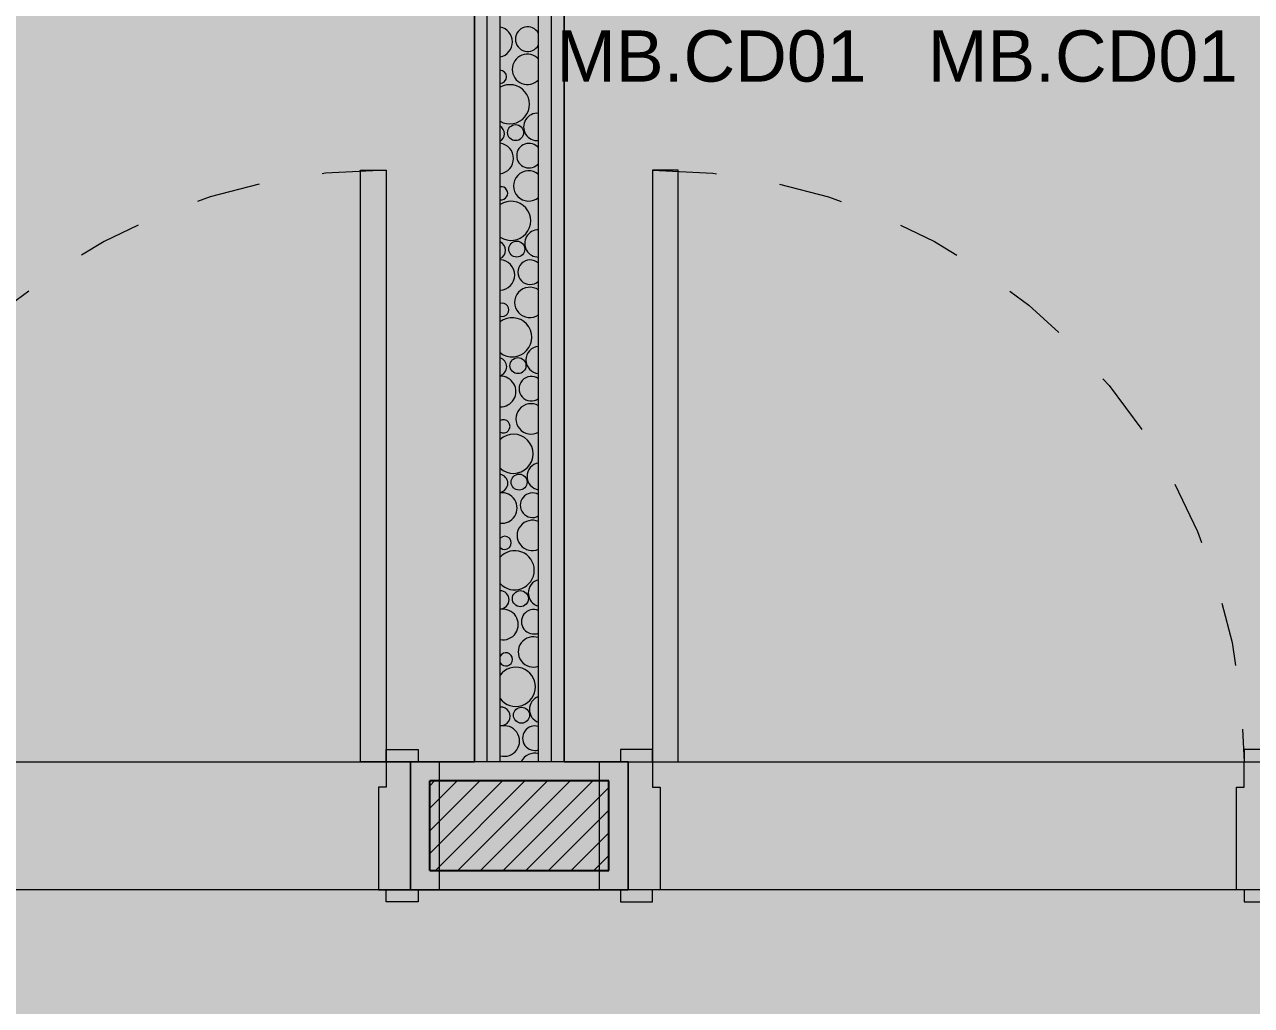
# Model space of a CAD drawing. Header units: metres. Extents: x -77 to 21.6, y -70.6 to -27.7.
# Drawn here: x -48.175 to -46.259, y -51.032 to -49.5 of the extents above; entities that cross this region are included whole.
import ezdxf

# ---------------------------------------------------------------- set-up
doc = ezdxf.new("R2010")
doc.units = ezdxf.units.M
doc.header["$MEASUREMENT"] = 0
doc.linetypes.add('Dashed', pattern=[0.07, 0.045, -0.025])
for name, color, linetype in [('Concreto moldado in loco_Pilares.IFC Model', 7, 'Continuous'), ('NOTAS-LAYOUT.EXEC', 7, 'Continuous'), ('PAREDE CONSTRUIR', 7, 'Continuous'), ('Portas Archicad', 7, 'Continuous')]:
    doc.layers.add(name, color=color, linetype=linetype)
for name, color, linetype, lineweight in [('Concreto moldado in loco_Pilares.IFC Model_Caneta_No__241', 7, 'Continuous', 13), ('Concreto moldado in loco_Pilares.IFC Model_Caneta_No__4', 7, 'Continuous', 20), ('NOTAS-LAYOUT.EXEC_Caneta_No__99', 7, 'Continuous', 20), ('PAREDE CONSTRUIR_Caneta_No__241', 7, 'Continuous', 13), ('PAREDE CONSTRUIR_Caneta_No__3', 7, 'Continuous', 25), ('PAREDE CONSTRUIR_Caneta_No__96', 252, 'Continuous', 0), ('Portas Archicad_Caneta_No__241', 7, 'Continuous', 13)]:
    doc.layers.add(name, color=color, linetype=linetype, lineweight=lineweight)
for name, color, linetype, lineweight, true_color in [('LAJES.EST_Caneta_No__18', 7, 'Continuous', 0, 0xdfdfdf), ('LAJES.EST_Caneta_No__254', 7, 'Continuous', 0, 0xd1c9ad), ('Portas Archicad_Caneta_No__9', 7, 'Continuous', 5, 0x020202), ('Portas Archicad_Caneta_No__97', 7, 'Continuous', 5, 0x6b6b6b), ('ZONA_Caneta_No__56', 7, 'Continuous', 0, 0xffe495)]:
    doc.layers.add(name, color=color, linetype=linetype, lineweight=lineweight, true_color=true_color)
doc.styles.add('GENERATED_STYLE_1', font='arial.ttf')

# ---------------------------------------------------------------- blocks, each defined once
blk = doc.blocks.new('*X82')
at = {"layer": 'PAREDE CONSTRUIR_Caneta_No__96', "color": 252, "linetype": 'Continuous', "lineweight": 0}
for centre in [(-47.4082, -49.6689), (-47.4064, -49.8509), (-47.4045, -50.0329), (-47.4027, -50.2149), (-47.4008, -50.3969), (-47.399, -50.5789)]:
    blk.add_circle(centre, 0.0125, dxfattribs=at)
for centre, radius, start, end in [((-47.4372, -49.5273), 0.0239, 281.6118, 78.3882), ((-47.3892, -49.5229), 0.0192, 28.9332, 331.0668), ((-47.3897, -49.5701), 0.0237, 43.022, 316.978), ((-47.4327, -49.5817), 0.0103, 271.9145, 88.0855), ((-47.4171, -49.6246), 0.0306, 240.0711, 119.9289), ((-47.3745, -49.66), 0.0213, 84.1238, 275.8762), ((-47.4401, -49.6707), 0.0143, 302.9679, 57.0321), ((-47.4353, -49.7093), 0.0239, 277.0977, 82.9023), ((-47.3873, -49.7049), 0.0192, 38.8748, 321.1252), ((-47.3878, -49.7521), 0.0237, 49.2529, 310.7471), ((-47.4309, -49.7637), 0.0103, 261.6101, 98.3899), ((-47.4152, -49.8066), 0.0306, 235.9792, 124.0208), ((-47.3727, -49.842), 0.0213, 89.1264, 270.8736), ((-47.4383, -49.8527), 0.0143, 294.4865, 65.5135), ((-47.4335, -49.8913), 0.0239, 272.6276, 87.3724), ((-47.3854, -49.8869), 0.0192, 47.0112, 312.9888), ((-47.386, -49.9341), 0.0237, 54.9458, 305.0542), ((-47.429, -49.9457), 0.0103, 251.0207, 108.9793), ((-47.4134, -49.9886), 0.0306, 231.6792, 128.3208), ((-47.3708, -50.024), 0.0213, 94.1223, 265.8777), ((-47.4364, -50.0347), 0.0143, 286.5463, 73.4537), ((-47.4316, -50.0733), 0.0239, 268.1734, 91.8266), ((-47.3836, -50.0689), 0.0192, 54.1836, 305.8164), ((-47.3841, -50.1161), 0.0237, 60.2655, 299.7345), ((-47.4272, -50.1277), 0.0103, 239.6989, 120.3011), ((-47.4115, -50.1706), 0.0306, 227.1069, 132.8931), ((-47.369, -50.206), 0.0213, 99.1499, 260.8501), ((-47.4346, -50.2167), 0.0143, 278.9226, 81.0774), ((-47.4298, -50.2553), 0.0239, 263.7082, 96.2918), ((-47.3817, -50.2509), 0.0192, 60.7563, 299.2437), ((-47.3822, -50.2981), 0.0237, 65.3162, 294.6838), ((-47.4253, -50.3097), 0.0103, 226.8539, 133.1461), ((-47.4097, -50.3526), 0.0306, 222.1661, 137.8339), ((-47.3671, -50.388), 0.0213, 104.2499, 255.7501), ((-47.4327, -50.3987), 0.0143, 271.4561, 88.5439), ((-47.4279, -50.4373), 0.0239, 259.2041, 100.7959), ((-47.3799, -50.4329), 0.0192, 66.9297, 293.0703), ((-47.3804, -50.4801), 0.0237, 70.1694, 289.8306), ((-47.4234, -50.4917), 0.0103, 210.3247, 149.6753), ((-47.4078, -50.5346), 0.0306, 216.7004, 143.2996), ((-47.3653, -50.57), 0.0213, 109.4682, 250.5318), ((-47.4309, -50.5807), 0.0143, 264.0144, 95.9856), ((-47.426, -50.6193), 0.0239, 254.6314, 105.3686), ((-47.378, -50.6149), 0.0192, 72.8307, 287.1693), ((-47.3785, -50.6621), 0.0237, 74.8783, 153.5716)]:
    blk.add_arc(centre, radius, start, end, dxfattribs=at)
blk = doc.blocks.new('Door 26_3')
at = {"layer": 'Portas Archicad', "linetype": 'Continuous', "lineweight": 0, "true_color": 0xffffff}
for points in [[(0.462, 0.924), (0.422, 0.924), (0.422, 0), (0.462, 0)], [(-0.462, 0), (-0.462, 0.019), (-0.512, 0.019), (-0.512, 0)], [(-0.45, -0.2), (-0.45, -0.04), (-0.462, -0.04), (-0.462, 0), (-0.5, 0), (-0.5, -0.2)], [(0.5, -0.2), (0.5, 0), (0.462, 0), (0.462, -0.04), (0.45, -0.04), (0.45, -0.2)], [(0.462, 0.019), (0.462, 0), (0.512, 0), (0.512, 0.019)], [(-0.462, -0.219), (-0.462, -0.2), (-0.512, -0.2), (-0.512, -0.219)], [(0.462, -0.2), (0.462, -0.219), (0.512, -0.219), (0.512, -0.2)]]:
    blk.add_hatch(color=7, dxfattribs=at).paths.add_polyline_path(points)
at = {"layer": 'Portas Archicad_Caneta_No__241', "color": 7, "linetype": 'Continuous', "lineweight": 13}
for p, q in [((-0.512, 0), (-0.5, 0)), ((-0.512, 0), (-0.5, 0)), ((-0.5, 0), (-0.5, -0.03)), ((-0.5, 0), (-0.5, -0.03)), ((0.5, 0), (0.5, -0.03)), ((0.5, 0), (0.5, -0.03)), ((0.5, 0), (0.512, 0)), ((0.5, 0), (0.512, 0)), ((-0.5, -0.03), (-0.5, -0.17)), ((-0.5, -0.03), (-0.5, -0.17)), ((-0.5, -0.03), (-0.5, -0.17)), ((-0.5, -0.03), (-0.5, -0.17)), ((0.5, -0.03), (0.5, -0.17)), ((0.5, -0.03), (0.5, -0.17)), ((0.5, -0.03), (0.5, -0.17)), ((0.5, -0.03), (0.5, -0.17)), ((-0.5, -0.17), (-0.5, -0.2)), ((-0.5, -0.17), (-0.5, -0.2)), ((-0.5, -0.17), (-0.5, -0.2)), ((-0.5, -0.17), (-0.5, -0.2)), ((0.5, -0.17), (0.5, -0.2)), ((0.5, -0.17), (0.5, -0.2)), ((0.5, -0.17), (0.5, -0.2)), ((0.5, -0.17), (0.5, -0.2)), ((-0.512, -0.2), (-0.5, -0.2)), ((-0.512, -0.2), (-0.5, -0.2)), ((0.5, -0.2), (0.512, -0.2)), ((0.5, -0.2), (0.512, -0.2))]:
    blk.add_line(p, q, dxfattribs=at)
at = {"layer": 'Portas Archicad_Caneta_No__9', "color": 18, "linetype": 'Continuous', "lineweight": 5, "true_color": 0x020202}
for p, q in [((0.422, 0), (0.422, 0.924)), ((0.422, 0.924), (0.462, 0.924)), ((0.462, 0.924), (0.462, 0)), ((-0.512, 0), (-0.512, 0.019)), ((-0.512, 0.019), (-0.462, 0.019)), ((-0.462, 0), (-0.512, 0)), ((-0.462, 0), (-0.5, 0)), ((-0.5, 0), (-0.5, -0.2)), ((-0.462, 0.019), (-0.462, 0)), ((-0.462, -0.04), (-0.462, 0)), ((0.462, 0), (0.422, 0)), ((0.462, 0.019), (0.512, 0.019)), ((0.462, 0), (0.462, 0.019)), ((0.512, 0), (0.462, 0)), ((0.5, 0), (0.462, 0)), ((0.462, 0), (0.462, -0.04)), ((0.5, -0.2), (0.5, 0)), ((0.512, 0.019), (0.512, 0)), ((-0.45, -0.04), (-0.462, -0.04)), ((-0.45, -0.2), (-0.45, -0.04)), ((0.462, -0.04), (0.45, -0.04)), ((0.45, -0.04), (0.45, -0.2)), ((-0.512, -0.219), (-0.512, -0.2)), ((-0.512, -0.2), (-0.462, -0.2)), ((-0.5, -0.2), (-0.45, -0.2)), ((-0.462, -0.2), (-0.462, -0.219)), ((0.45, -0.2), (0.5, -0.2)), ((0.462, -0.2), (0.512, -0.2)), ((0.462, -0.219), (0.462, -0.2)), ((0.512, -0.2), (0.512, -0.219)), ((-0.462, -0.219), (-0.512, -0.219)), ((0.512, -0.219), (0.462, -0.219))]:
    blk.add_line(p, q, dxfattribs=at)
at = {"layer": 'Portas Archicad_Caneta_No__97', "color": 251, "linetype": 'Dashed', "lineweight": 5, "true_color": 0x6b6b6b}
blk.add_arc((0.462, 0), 0.924, 90, 180, dxfattribs=at)
blk = doc.blocks.new('Label_105_6', base_point=(-46.6523, -49.4849))
at = {"layer": 'NOTAS-LAYOUT.EXEC_Caneta_No__99', "color": 7, "lineweight": 20, "insert": (-46.4095, -49.5092), "char_height": 0.08, "attachment_point": 2, "style": 'GENERATED_STYLE_1'}
blk.add_mtext('\\A1;{\\pqc;\\pt0,99;\\fArial|b0|i0|c0|p0;\\W1.000000;MB.CD01\\fArial|b0|i0|c0|p0;\\W1.000000;\\A1{\\H.66x;\\S^  ;}\\fArial|b0|i0|c0|p0;\\W1.000000;\\fArial|b0|i0|c0|p0;\\W1.000000;\\A1{\\H.66x;\\S^  ;}\\fArial|b0|i0|c0|p0;\\W1.000000;\\fArial|b0|i0|c0|p0;\\W1.000000;\\fArial|b0|i0|c0|p0;\\W1.000000;\\fArial|b0|i0|c0|p0;\\W1.000000;\\fArial|b0|i0|c0|p0;\\W1.000000;\\fArial|b0|i0|c0|p0;\\W1.000000;\\fArial|b0|i0|c0|p0;\\W1.000000;\\A1{\\H.66x;\\S^  ;}\\fArial|b0|i0|c0|p0;\\W1.000000;\\fArial|b0|i0|c0|p0;\\W1.000000;\\A1{\\H.66x;\\S^  ;}\\fArial|b0|i0|c0|p0;\\W1.000000;\\fArial|b0|i0|c0|p0;\\W1.000000;\\fArial|b0|i0|c0|p0;\\W1.000000;\\fArial|b0|i0|c0|p0;\\W1.000000;\\fArial|b0|i0|c0|p0;\\W1.000000;\\fArial|b0|i0|c0|p0;\\W1.000000;\\fArial|b0|i0|c0|p0;\\W1.000000;\\A1{\\H.66x;\\S^  ;}\\fArial|b0|i0|c0|p0;\\W1.000000;\\fArial|b0|i0|c0|p0;\\W1.000000;\\A1{\\H.66x;\\S^  ;}\\fArial|b0|i0|c0|p0;\\W1.000000;\\fArial|b0|i0|c0|p0;\\W1.000000;\\fArial|b0|i0|c0|p0;\\W1.000000;\\fArial|b0|i0|c0|p0;\\W1.000000;\\fArial|b0|i0|c0|p0;\\W1.000000;\\fArial|b0|i0|c0|p0;\\W1.000000;\\fArial|b0|i0|c0|p0;\\W1.000000;\\A1{\\H.66x;\\S^  ;}\\fArial|b0|i0|c0|p0;\\W1.000000;\\fArial|b0|i0|c0|p0;\\W1.000000;\\A1{\\H.66x;\\S^  ;}\\fArial|b0|i0|c0|p0;\\W1.000000;\\fArial|b0|i0|c0|p0;\\W1.000000;\\fArial|b0|i0|c0|p0;\\W1.000000;\\fArial|b0|i0|c0|p0;\\W1.000000;\\fArial|b0|i0|c0|p0;\\W1.000000;\\fArial|b0|i0|c0|p0;\\W1.000000;\\fArial|b0|i0|c0|p0;\\W1.000000;\\A1{\\H.66x;\\S^  ;}\\fArial|b0|i0|c0|p0;\\W1.000000;\\fArial|b0|i0|c0|p0;\\W1.000000;\\A1{\\H.66x;\\S^  ;}\\fArial|b0|i0|c0|p0;\\W1.000000;\\fArial|b0|i0|c0|p0;\\W1.000000;\\fArial|b0|i0|c0|p0;\\W1.000000;\\fArial|b0|i0|c0|p0;\\W1.000000;\\fArial|b0|i0|c0|p0;\\W1.000000;\\fArial|b0|i0|c0|p0;\\W1.000000;\\fArial|b0|i0|c0|p0;\\W1.000000;\\A1{\\H.66x;\\S^  ;}\\fArial|b0|i0|c0|p0;\\W1.000000;}', dxfattribs=at)
blk = doc.blocks.new('Label_106_6', base_point=(-47.2325, -49.4849))
at = {"layer": 'NOTAS-LAYOUT.EXEC_Caneta_No__99', "color": 7, "lineweight": 20, "insert": (-46.9897, -49.5092), "char_height": 0.08, "attachment_point": 2, "style": 'GENERATED_STYLE_1'}
blk.add_mtext('\\A1;{\\pqc;\\pt0,99;\\fArial|b0|i0|c0|p0;\\W1.000000;MB.CD01\\fArial|b0|i0|c0|p0;\\W1.000000;\\A1{\\H.66x;\\S^  ;}\\fArial|b0|i0|c0|p0;\\W1.000000;\\fArial|b0|i0|c0|p0;\\W1.000000;\\A1{\\H.66x;\\S^  ;}\\fArial|b0|i0|c0|p0;\\W1.000000;\\fArial|b0|i0|c0|p0;\\W1.000000;\\fArial|b0|i0|c0|p0;\\W1.000000;\\fArial|b0|i0|c0|p0;\\W1.000000;\\fArial|b0|i0|c0|p0;\\W1.000000;\\fArial|b0|i0|c0|p0;\\W1.000000;\\fArial|b0|i0|c0|p0;\\W1.000000;\\A1{\\H.66x;\\S^  ;}\\fArial|b0|i0|c0|p0;\\W1.000000;\\fArial|b0|i0|c0|p0;\\W1.000000;\\A1{\\H.66x;\\S^  ;}\\fArial|b0|i0|c0|p0;\\W1.000000;\\fArial|b0|i0|c0|p0;\\W1.000000;\\fArial|b0|i0|c0|p0;\\W1.000000;\\fArial|b0|i0|c0|p0;\\W1.000000;\\fArial|b0|i0|c0|p0;\\W1.000000;\\fArial|b0|i0|c0|p0;\\W1.000000;\\fArial|b0|i0|c0|p0;\\W1.000000;\\A1{\\H.66x;\\S^  ;}\\fArial|b0|i0|c0|p0;\\W1.000000;\\fArial|b0|i0|c0|p0;\\W1.000000;\\A1{\\H.66x;\\S^  ;}\\fArial|b0|i0|c0|p0;\\W1.000000;\\fArial|b0|i0|c0|p0;\\W1.000000;\\fArial|b0|i0|c0|p0;\\W1.000000;\\fArial|b0|i0|c0|p0;\\W1.000000;\\fArial|b0|i0|c0|p0;\\W1.000000;\\fArial|b0|i0|c0|p0;\\W1.000000;\\fArial|b0|i0|c0|p0;\\W1.000000;\\A1{\\H.66x;\\S^  ;}\\fArial|b0|i0|c0|p0;\\W1.000000;\\fArial|b0|i0|c0|p0;\\W1.000000;\\A1{\\H.66x;\\S^  ;}\\fArial|b0|i0|c0|p0;\\W1.000000;\\fArial|b0|i0|c0|p0;\\W1.000000;\\fArial|b0|i0|c0|p0;\\W1.000000;\\fArial|b0|i0|c0|p0;\\W1.000000;\\fArial|b0|i0|c0|p0;\\W1.000000;\\fArial|b0|i0|c0|p0;\\W1.000000;\\fArial|b0|i0|c0|p0;\\W1.000000;\\A1{\\H.66x;\\S^  ;}\\fArial|b0|i0|c0|p0;\\W1.000000;\\fArial|b0|i0|c0|p0;\\W1.000000;\\A1{\\H.66x;\\S^  ;}\\fArial|b0|i0|c0|p0;\\W1.000000;\\fArial|b0|i0|c0|p0;\\W1.000000;\\fArial|b0|i0|c0|p0;\\W1.000000;\\fArial|b0|i0|c0|p0;\\W1.000000;\\fArial|b0|i0|c0|p0;\\W1.000000;\\fArial|b0|i0|c0|p0;\\W1.000000;\\fArial|b0|i0|c0|p0;\\W1.000000;\\A1{\\H.66x;\\S^  ;}\\fArial|b0|i0|c0|p0;\\W1.000000;}', dxfattribs=at)

msp = doc.modelspace()

# ---------------------------------------------------------------- hatches: boundary and pattern name
at = {"layer": 'Concreto moldado in loco_Pilares.IFC Model', "linetype": 'Continuous', "lineweight": 0, "true_color": 0x000000}
msp.add_hatch(color=18, dxfattribs=at).paths.add_polyline_path([(-47.5274, -50.6516), (-47.5274, -50.8516), (-47.2774, -50.8516), (-47.2774, -50.6516)])
at = {"layer": 'LAJES.EST_Caneta_No__18', "linetype": 'Continuous', "lineweight": 0, "true_color": 0xdfdfdf}
h = msp.add_hatch(dxfattribs=at)
h.set_pattern_fill('Piso_Externo__0006', color=254, style=0, pattern_type=2)
h.set_pattern_definition([(45, (0, 0.6), (-0.1909188, 0.1909188), [0, -0.18, 0, -0.27]), (110, (0.6, 0.6), (0.253717, 0.09234544), [0, -0.132, 0, -0.228])])
h.paths.add_polyline_path([(-76.514, -65.1016), (-73.814, -65.1016, -0.414214), (-75.814, -67.1016), (-66.814, -67.1016, -0.414214), (-68.814, -65.1016), (-68.814, -62.301), (-68.814, -45.4002, -0.414214), (-66.514, -43.1002), (-65.914, -43.1002), (-65.914, -42.3002), (-66.514, -42.3002), (-66.514, -38.2041), (-65.114, -38.2041), (-65.114, -36.7038), (-66.514, -36.7038), (-66.514, -32.5997), (-65.114, -32.5997), (-56.714, -32.5997), (-53.814, -32.5997), (-44.014, -32.5997), (-44.014, -42.3002), (-53.814, -42.3002), (-53.814, -47.1002), (-44.014, -47.1002), (-44.014, -50.8516), (-45.6136, -50.8516), (-45.6136, -52.3506), (-44.014, -52.3506), (-44.014, -60.3006), (-48.9163, -60.3006), (-48.9163, -61.1006), (-44.3609, -61.1006), (-44.3609, -67.1016), (-44.014, -67.1016), (-41.514, -67.1016), (-41.514, -28.1016), (-41.714, -28.1016), (-41.714, -60.3006), (-43.014, -60.3006), (-43.014, -30.0016), (-66.514, -30.0016), (-66.514, -28.1016), (-76.514, -28.1016)])
h.paths.add_polyline_path([(-73.814, -45.1016), (-76.314, -45.1016), (-76.314, -43.0892), (-75.7984, -43.0908, -0.414214), (-73.8139, -45.0876)], flags=0)
h.paths.add_polyline_path([(-73.814, -45.5846, -0.009328), (-73.814, -45.6604)], flags=0)
h.paths.add_polyline_path([(-52.814, -46.3002), (-52.814, -43.1002), (-44.014, -43.1002), (-44.014, -46.3002)], flags=0)
h.paths.add_polyline_path([(-67.714, -34.1), (-76.314, -34.1), (-76.314, -32.5997), (-67.714, -32.5997)], flags=0)
at = {"layer": 'LAJES.EST_Caneta_No__254', "linetype": 'Continuous', "lineweight": 0, "true_color": 0xd1c9ad}
h = msp.add_hatch(dxfattribs=at)
h.set_pattern_fill('Haie_OD_0006', color=9, style=0, pattern_type=2)
h.set_pattern_definition([(45, (0, 0.5), (-0.159099, 0.159099), [0, -0.15, 0, -0.225]), (110, (0.5, 0.5), (0.21143084, 0.07695453), [0, -0.11, 0, -0.19])])
h.paths.add_polyline_path([(-65.114, -47.1002), (-66.514, -47.1002), (-66.514, -60.3006), (-56.514, -60.3006), (-44.014, -60.3006), (-44.014, -56.6006), (-50.5957, -56.6006), (-50.5957, -54.2479), (-52.6157, -54.2479), (-52.6157, -52.5506), (-50.5957, -52.5506), (-45.6136, -52.5506), (-45.6136, -50.8516), (-44.014, -50.8516), (-44.014, -47.1002), (-53.814, -47.1002), (-53.814, -42.3002), (-44.014, -42.3002), (-44.014, -37.1002), (-51.174, -37.1002), (-51.174, -32.5997), (-53.814, -32.5997), (-56.714, -32.5997), (-58.7637, -32.5997), (-58.7637, -34.9038), (-63.464, -34.9038), (-63.464, -36.5038), (-65.114, -36.5038), (-65.114, -38.4037), (-63.464, -38.4037), (-63.464, -42.1002), (-65.114, -42.1002), (-65.114, -42.3002)])
h.paths.add_polyline_path([(-60.5596, -42.1002), (-60.5596, -38.4037), (-58.8637, -38.4037), (-58.8637, -42.1002)], flags=0)
h.paths.add_polyline_path([(-59.064, -48.7001), (-59.064, -47.3002), (-56.714, -47.3002), (-56.714, -48.7001)], flags=0)
at = {"layer": 'PAREDE CONSTRUIR', "linetype": 'Continuous', "lineweight": 0, "true_color": 0xffffff}
for points in [[(-47.4524, -50.6516), (-47.4524, -47.3002), (-47.4724, -47.3002), (-47.4724, -50.6516)], [(-47.4324, -50.6516), (-47.4324, -47.3002), (-47.4524, -47.3002), (-47.4524, -50.6516)], [(-47.3524, -50.6516), (-47.3524, -47.3002), (-47.3724, -47.3002), (-47.3724, -50.6516)], [(-47.3324, -50.6516), (-47.3324, -47.3002), (-47.3524, -47.3002), (-47.3524, -50.6516)], [(-47.2324, -50.6516), (-47.5724, -50.6516), (-47.5724, -50.6816), (-47.2324, -50.6816)], [(-47.5424, -50.8216), (-47.5424, -50.6816), (-47.5724, -50.6816), (-47.5724, -50.8516)], [(-47.2624, -50.8216), (-47.2324, -50.8516), (-47.2324, -50.6816), (-47.2624, -50.6816)], [(-47.5724, -50.8516), (-47.2324, -50.8516), (-47.2624, -50.8216), (-47.5424, -50.8216)]]:
    msp.add_hatch(color=7, dxfattribs=at).paths.add_polyline_path(points)
at = {"layer": 'PAREDE CONSTRUIR', "linetype": 'Continuous', "lineweight": 0, "true_color": 0x000000}
h = msp.add_hatch(dxfattribs=at)
h.set_pattern_fill('common_brick_0006', color=18, style=0, pattern_type=2)
h.set_pattern_definition([(45, (0, 0), (-0.0176776695, 0.0176776695), [])])
h.paths.add_polyline_path([(-47.5424, -50.8216), (-47.2624, -50.8216), (-47.2624, -50.6816), (-47.5424, -50.6816)])

# ---------------------------------------------------------------- linework, layer by layer
at = {"layer": 'Concreto moldado in loco_Pilares.IFC Model_Caneta_No__241', "color": 7, "linetype": 'Continuous', "lineweight": 13, "flags": 128}
msp.add_lwpolyline([(-47.5274, -50.6516), (-47.5274, -50.8516), (-47.2774, -50.8516), (-47.2774, -50.6516)], close=True, dxfattribs=at)
at = {"layer": 'Concreto moldado in loco_Pilares.IFC Model_Caneta_No__4', "color": 7, "linetype": 'Continuous', "lineweight": 20, "flags": 128}
msp.add_lwpolyline([(-47.5274, -50.6516), (-47.5274, -50.8516), (-47.2774, -50.8516), (-47.2774, -50.6516)], close=True, dxfattribs=at)
at = {"layer": 'PAREDE CONSTRUIR_Caneta_No__241', "color": 7, "linetype": 'Continuous', "lineweight": 13}
for p, q in [((-47.4524, -50.6516), (-47.4524, -47.3002)), ((-47.4324, -50.6516), (-47.4324, -47.3002)), ((-47.3724, -50.6516), (-47.3724, -47.3002)), ((-47.3524, -50.6516), (-47.3524, -47.3002)), ((-47.5724, -50.6516), (-47.5604, -50.6516)), ((-47.5724, -50.6516), (-47.5724, -50.6816)), ((-47.2324, -50.6516), (-47.2444, -50.6516)), ((-47.2324, -50.6516), (-47.2324, -50.6816)), ((-47.5724, -50.6816), (-47.5724, -50.8216)), ((-47.5724, -50.6816), (-47.5724, -50.8216)), ((-47.2324, -50.6816), (-47.2324, -50.8216)), ((-47.2324, -50.6816), (-47.2324, -50.8216)), ((-47.5724, -50.8216), (-47.5724, -50.8516)), ((-47.5724, -50.8216), (-47.5724, -50.8516)), ((-47.2324, -50.8216), (-47.2324, -50.8516)), ((-47.2324, -50.8216), (-47.2324, -50.8516)), ((-47.5724, -50.8516), (-47.5604, -50.8516)), ((-47.2324, -50.8516), (-47.2444, -50.8516))]:
    msp.add_line(p, q, dxfattribs=at)
at = {"layer": 'PAREDE CONSTRUIR_Caneta_No__241', "color": 7, "linetype": 'Continuous', "lineweight": 13, "flags": 128}
for points in [[(-47.4724, -47.3002), (-47.4724, -50.6516)], [(-47.3324, -50.6516), (-47.3324, -47.3002)], [(-47.2324, -50.6516), (-47.5724, -50.6516)], [(-47.4524, -50.6516), (-47.4724, -50.6516)], [(-47.4324, -50.6516), (-47.4524, -50.6516)], [(-47.3724, -50.6516), (-47.4324, -50.6516)], [(-47.3524, -50.6516), (-47.3724, -50.6516)], [(-47.3324, -50.6516), (-47.3524, -50.6516)], [(-47.5724, -50.8516), (-47.2324, -50.8516)]]:
    msp.add_lwpolyline(points, dxfattribs=at)
at = {"layer": 'PAREDE CONSTRUIR_Caneta_No__3', "color": 7, "linetype": 'Continuous', "lineweight": 25}
for p, q in [((-47.2624, -50.6816), (-47.5424, -50.6816)), ((-47.5424, -50.8216), (-47.5424, -50.6816)), ((-47.2624, -50.8216), (-47.2624, -50.6816)), ((-47.5424, -50.8216), (-47.2624, -50.8216))]:
    msp.add_line(p, q, dxfattribs=at)
at = {"layer": 'ZONA_Caneta_No__56', "color": 41, "linetype": 'Continuous', "lineweight": 0, "true_color": 0xffe495, "flags": 128}
for points in [[(-64.914, -36.7038), (-64.914, -38.2037), (-56.514, -38.2037), (-56.514, -52.5506), (-62.614, -52.5506), (-62.614, -54.0506), (-56.514, -54.0506), (-56.514, -56.6006), (-54.014, -56.6006), (-54.014, -52.3506), (-45.8136, -52.3506), (-45.8136, -50.8516), (-54.014, -50.8516), (-54.014, -36.7038), (-56.514, -36.7038)], [(-47.4724, -47.3002), (-50.5757, -47.3002), (-50.5757, -50.6516), (-47.4724, -50.6516)], [(-44.229, -47.3002), (-47.3324, -47.3002), (-47.3324, -50.6516), (-44.229, -50.6516)]]:
    msp.add_lwpolyline(points, close=True, dxfattribs=at)

# ---------------------------------------------------------------- block references
at = {"layer": 'NOTAS-LAYOUT.EXEC', "color": 251, "linetype": 'Continuous', "lineweight": 5, "true_color": 0x6b6b6b}
for name, p in [('Label_106_6', (-47.2325, -49.4849)), ('Label_105_6', (-46.6523, -49.4849))]:
    msp.add_blockref(name, p, dxfattribs=at)
at = {"layer": 'PAREDE CONSTRUIR', "color": 7, "lineweight": 13}
msp.add_blockref('*X82', (0, 0), dxfattribs=at)
at = {"layer": 'Portas Archicad', "color": 252, "linetype": 'Continuous', "lineweight": 0}
msp.add_blockref('Door 26_3', (-48.0724, -50.6516), dxfattribs=at)
at = {"layer": 'Portas Archicad', "color": 252, "linetype": 'Continuous', "lineweight": 0, "xscale": -1}
msp.add_blockref('Door 26_3', (-46.7324, -50.6516), dxfattribs=at)

doc.saveas('drawing.dxf')
